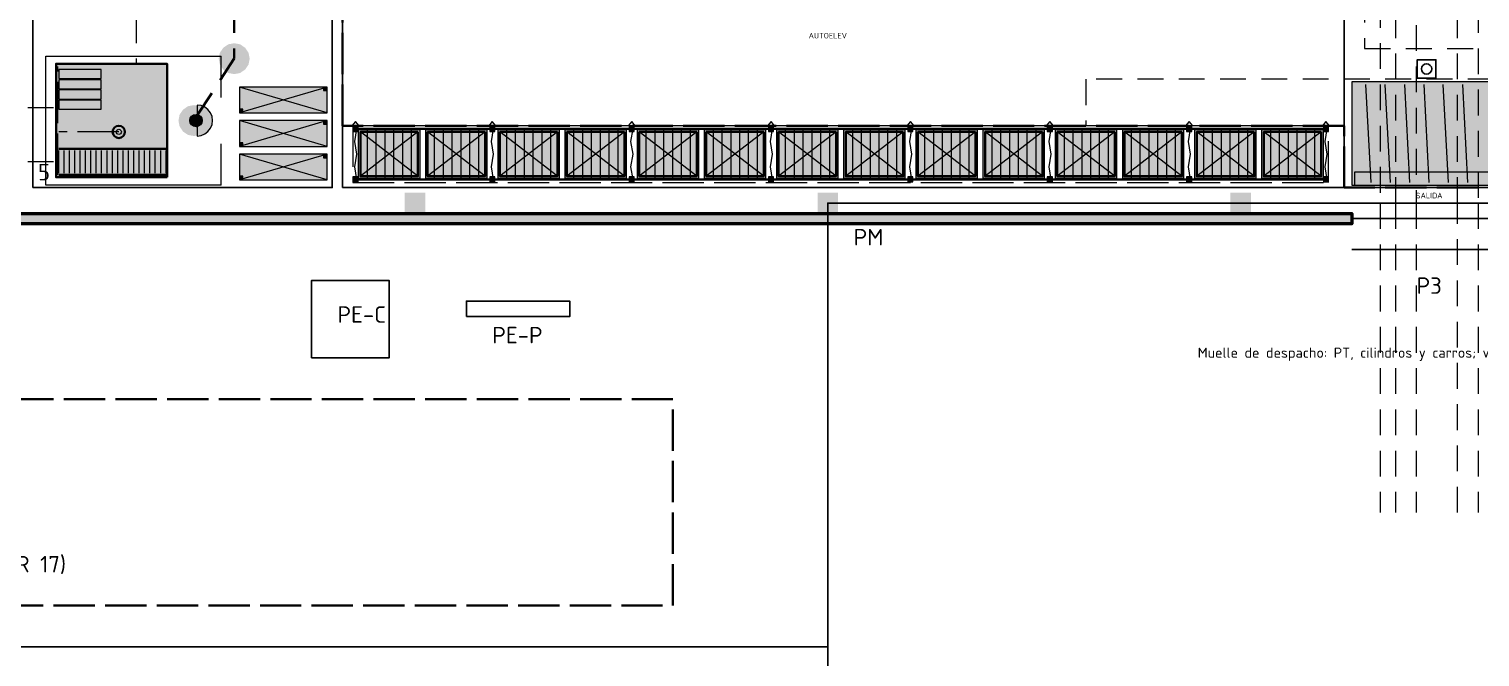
# Model space of a CAD drawing. Header units: millimetres. Extents: x 0 to 1189, y 0 to 841.
# Drawn here: x 357.6 to 498.2, y 438 to 498.9 of the extents above; entities that cross this region are included whole.
import ezdxf
from ezdxf.enums import TextEntityAlignment as Align

# ---------------------------------------------------------------- set-up
doc = ezdxf.new("R2010")
doc.units = ezdxf.units.MM
doc.linetypes.add('FLUJO-TRAZOS', pattern=[4, 2.5, -1.5])
doc.linetypes.add('IRAM-E-TRAZOS', pattern=[5, 4, -1])
for name, color, linetype, lineweight in [('A-ABERTURA', 7, 'CONTINUOUS', 25), ('A-COLUMNA', 7, 'CONTINUOUS', 50), ('A-EQUIPO-FINO', 8, 'CONTINUOUS', 13), ('A-EQUIPO-OCULTO', 8, 'IRAM-E-TRAZOS', 13), ('A-EQUIPO-RELLENO', 9, 'CONTINUOUS', 13), ('A-EXTERIOR', 8, 'CONTINUOUS', 25), ('A-MURO', 7, 'CONTINUOUS', 50), ('A-OPERARIO', 6, 'CONTINUOUS', 18), ('A-SECTOR', 1, 'CONTINUOUS', 25), ('A-SEGURIDAD', 1, 'IRAM-E-TRAZOS', 18), ('A-TEXTO', 7, 'CONTINUOUS', 18), ('F-PERSONAL', 6, 'FLUJO-TRAZOS', 35), ('F-RET', 8, 'FLUJO-TRAZOS', 18), ('S-INCENDIO', 1, 'CONTINUOUS', 25), ('S-SENAL', 7, 'CONTINUOUS', 18)]:
    doc.layers.add(name, color=color, linetype=linetype, lineweight=lineweight)
for name, color, linetype, lineweight, true_color in [('A-AREA-TRABAJO', 30, 'CONTINUOUS', 13, 0xeb963c), ('A-EQUIPO', 30, 'CONTINUOUS', 35, 0xe67800), ('A-MOBILIARIO', 8, 'CONTINUOUS', 18, 0x50505a), ('A-PASILLO', 2, 'IRAM-E-TRAZOS', 35, 0xd7a500)]:
    doc.layers.add(name, color=color, linetype=linetype, lineweight=lineweight, true_color=true_color)
doc.styles.add('ISO3098', font='isocpeur.ttf')

msp = doc.modelspace()

# ---------------------------------------------------------------- hatches: boundary and pattern name
at = {"layer": 'A-COLUMNA', "true_color": 0x000000}
h = msp.add_hatch(color=7, dxfattribs=at)
h.dxf.hatch_style = 1
h.paths.add_polyline_path([(394, 481), (396, 481), (396, 483), (394, 483)])
h = msp.add_hatch(color=7, dxfattribs=at)
h.dxf.hatch_style = 1
h.paths.add_polyline_path([(434, 481), (436, 481), (436, 483), (434, 483)])
h = msp.add_hatch(color=7, dxfattribs=at)
h.dxf.hatch_style = 1
h.paths.add_polyline_path([(474, 481), (476, 481), (476, 483), (474, 483)])
at = {"layer": 'A-EQUIPO-RELLENO', "true_color": 0xeedec0}
h = msp.add_hatch(color=7, dxfattribs=at)
h.dxf.hatch_style = 1
h.paths.add_polyline_path([(371, 484.5), (371, 495.5), (360.25, 495.5), (360.25, 484.5)])
at = {"layer": 'A-EQUIPO-RELLENO', "true_color": 0xeeeeee}
h = msp.add_hatch(color=7, dxfattribs=at)
h.dxf.hatch_style = 1
h.paths.add_polyline_path([(485.75, 483.75), (500.75, 483.75), (500.75, 493.75), (485.75, 493.75)])
h = msp.add_hatch(color=7, dxfattribs=at)
h.dxf.hatch_style = 1
h.paths.add_polyline_path([(386.5, 493.25), (378, 493.25), (378, 490.75), (386.5, 490.75)])
at = {"layer": 'A-EQUIPO-RELLENO', "true_color": 0x969ba0}
h = msp.add_hatch(color=7, dxfattribs=at)
h.dxf.hatch_style = 1
h.paths.add_polyline_path([(386.45, 493.2), (386.15, 493.2), (386.15, 492.9), (386.45, 492.9)])
at = {"layer": 'A-EQUIPO-RELLENO', "true_color": 0xffffff}
h = msp.add_hatch(color=7, dxfattribs=at)
h.dxf.hatch_style = 1
h.paths.add_polyline_path([(373.8, 490.6), (373.64, 490.58), (373.5, 490.52), (373.38, 490.42), (373.28, 490.3), (373.22, 490.16), (373.2, 490), (373.22, 489.84), (373.28, 489.7), (373.38, 489.58), (373.5, 489.48), (373.64, 489.42), (373.8, 489.4), (373.96, 489.42), (374.1, 489.48), (374.22, 489.58), (374.32, 489.7), (374.38, 489.84), (374.4, 490), (374.38, 490.16), (374.32, 490.3), (374.22, 490.42), (374.1, 490.52), (373.96, 490.58)])
at = {"layer": 'A-EQUIPO-RELLENO', "true_color": 0xfae1f5}
h = msp.add_hatch(color=7, dxfattribs=at)
h.dxf.hatch_style = 1
h.paths.add_polyline_path([(373.9, 488.5), (374.29, 488.55), (374.65, 488.7), (374.96, 488.94), (375.2, 489.25), (375.35, 489.61), (375.4, 490), (375.35, 490.39), (375.2, 490.75), (374.96, 491.06), (374.65, 491.3), (374.29, 491.45), (373.9, 491.5), (373.9, 488.5)])
at = {"layer": 'A-EQUIPO-RELLENO', "true_color": 0x969ba0}
h = msp.add_hatch(color=7, dxfattribs=at)
h.dxf.hatch_style = 1
h.paths.add_polyline_path([(378.35, 491.1), (378.05, 491.1), (378.05, 490.8), (378.35, 490.8)])
at = {"layer": 'A-EQUIPO-RELLENO', "true_color": 0xeeeeee}
h = msp.add_hatch(color=7, dxfattribs=at)
h.dxf.hatch_style = 1
h.paths.add_polyline_path([(386.5, 490), (378, 490), (378, 487.5), (386.5, 487.5)])
at = {"layer": 'A-EQUIPO-RELLENO', "true_color": 0x969ba0}
h = msp.add_hatch(color=7, dxfattribs=at)
h.dxf.hatch_style = 1
h.paths.add_polyline_path([(386.45, 489.95), (386.15, 489.95), (386.15, 489.65), (386.45, 489.65)])
h = msp.add_hatch(color=7, dxfattribs=at)
h.dxf.hatch_style = 1
h.paths.add_polyline_path([(389.5, 489.45), (389, 489.45), (389, 488.95), (389.5, 488.95)])
at = {"layer": 'A-EQUIPO-RELLENO', "true_color": 0xeedec0}
h = msp.add_hatch(color=7, dxfattribs=at)
h.dxf.hatch_style = 1
h.paths.add_polyline_path([(395.5, 489.1), (389.52, 489.1), (389.52, 484.4), (395.5, 484.4)])
h = msp.add_hatch(color=7, dxfattribs=at)
h.dxf.hatch_style = 1
h.paths.add_polyline_path([(402, 489.1), (396.02, 489.1), (396.02, 484.4), (402, 484.4)])
at = {"layer": 'A-EQUIPO-RELLENO', "true_color": 0x969ba0}
h = msp.add_hatch(color=7, dxfattribs=at)
h.dxf.hatch_style = 1
h.paths.add_polyline_path([(402.75, 489.45), (402.25, 489.45), (402.25, 488.95), (402.75, 488.95)])
at = {"layer": 'A-EQUIPO-RELLENO', "true_color": 0xeedec0}
h = msp.add_hatch(color=7, dxfattribs=at)
h.dxf.hatch_style = 1
h.paths.add_polyline_path([(409, 489.1), (403.03, 489.1), (403.03, 484.4), (409, 484.4)])
h = msp.add_hatch(color=7, dxfattribs=at)
h.dxf.hatch_style = 1
h.paths.add_polyline_path([(415.5, 489.1), (409.52, 489.1), (409.52, 484.4), (415.5, 484.4)])
at = {"layer": 'A-EQUIPO-RELLENO', "true_color": 0x969ba0}
h = msp.add_hatch(color=7, dxfattribs=at)
h.dxf.hatch_style = 1
h.paths.add_polyline_path([(416.25, 489.45), (415.75, 489.45), (415.75, 488.95), (416.25, 488.95)])
at = {"layer": 'A-EQUIPO-RELLENO', "true_color": 0xeedec0}
h = msp.add_hatch(color=7, dxfattribs=at)
h.dxf.hatch_style = 1
h.paths.add_polyline_path([(422.5, 489.1), (416.53, 489.1), (416.53, 484.4), (422.5, 484.4)])
h = msp.add_hatch(color=7, dxfattribs=at)
h.dxf.hatch_style = 1
h.paths.add_polyline_path([(429, 489.1), (423.03, 489.1), (423.03, 484.4), (429, 484.4)])
at = {"layer": 'A-EQUIPO-RELLENO', "true_color": 0x969ba0}
h = msp.add_hatch(color=7, dxfattribs=at)
h.dxf.hatch_style = 1
h.paths.add_polyline_path([(429.75, 489.45), (429.25, 489.45), (429.25, 488.95), (429.75, 488.95)])
at = {"layer": 'A-EQUIPO-RELLENO', "true_color": 0xeedec0}
h = msp.add_hatch(color=7, dxfattribs=at)
h.dxf.hatch_style = 1
h.paths.add_polyline_path([(436, 489.1), (430.02, 489.1), (430.02, 484.4), (436, 484.4)])
h = msp.add_hatch(color=7, dxfattribs=at)
h.dxf.hatch_style = 1
h.paths.add_polyline_path([(442.5, 489.1), (436.53, 489.1), (436.53, 484.4), (442.5, 484.4)])
at = {"layer": 'A-EQUIPO-RELLENO', "true_color": 0x969ba0}
h = msp.add_hatch(color=7, dxfattribs=at)
h.dxf.hatch_style = 1
h.paths.add_polyline_path([(443.25, 489.45), (442.75, 489.45), (442.75, 488.95), (443.25, 488.95)])
at = {"layer": 'A-EQUIPO-RELLENO', "true_color": 0xeedec0}
h = msp.add_hatch(color=7, dxfattribs=at)
h.dxf.hatch_style = 1
h.paths.add_polyline_path([(449.5, 489.1), (443.53, 489.1), (443.53, 484.4), (449.5, 484.4)])
h = msp.add_hatch(color=7, dxfattribs=at)
h.dxf.hatch_style = 1
h.paths.add_polyline_path([(456, 489.1), (450.02, 489.1), (450.02, 484.4), (456, 484.4)])
at = {"layer": 'A-EQUIPO-RELLENO', "true_color": 0x969ba0}
h = msp.add_hatch(color=7, dxfattribs=at)
h.dxf.hatch_style = 1
h.paths.add_polyline_path([(456.75, 489.45), (456.25, 489.45), (456.25, 488.95), (456.75, 488.95)])
at = {"layer": 'A-EQUIPO-RELLENO', "true_color": 0xeedec0}
h = msp.add_hatch(color=7, dxfattribs=at)
h.dxf.hatch_style = 1
h.paths.add_polyline_path([(463, 489.1), (457.02, 489.1), (457.02, 484.4), (463, 484.4)])
h = msp.add_hatch(color=7, dxfattribs=at)
h.dxf.hatch_style = 1
h.paths.add_polyline_path([(469.5, 489.1), (463.53, 489.1), (463.53, 484.4), (469.5, 484.4)])
at = {"layer": 'A-EQUIPO-RELLENO', "true_color": 0x969ba0}
h = msp.add_hatch(color=7, dxfattribs=at)
h.dxf.hatch_style = 1
h.paths.add_polyline_path([(470.25, 489.45), (469.75, 489.45), (469.75, 488.95), (470.25, 488.95)])
at = {"layer": 'A-EQUIPO-RELLENO', "true_color": 0xeedec0}
h = msp.add_hatch(color=7, dxfattribs=at)
h.dxf.hatch_style = 1
h.paths.add_polyline_path([(476.5, 489.1), (470.53, 489.1), (470.53, 484.4), (476.5, 484.4)])
h = msp.add_hatch(color=7, dxfattribs=at)
h.dxf.hatch_style = 1
h.paths.add_polyline_path([(483, 489.1), (477.02, 489.1), (477.02, 484.4), (483, 484.4)])
at = {"layer": 'A-EQUIPO-RELLENO', "true_color": 0x969ba0}
h = msp.add_hatch(color=7, dxfattribs=at)
h.dxf.hatch_style = 1
h.paths.add_polyline_path([(483.5, 489.45), (483, 489.45), (483, 488.95), (483.5, 488.95)])
h = msp.add_hatch(color=7, dxfattribs=at)
h.dxf.hatch_style = 1
h.paths.add_polyline_path([(378.35, 487.85), (378.05, 487.85), (378.05, 487.55), (378.35, 487.55)])
at = {"layer": 'A-EQUIPO-RELLENO', "true_color": 0xeeeeee}
h = msp.add_hatch(color=7, dxfattribs=at)
h.dxf.hatch_style = 1
h.paths.add_polyline_path([(370.9, 484.75), (370.9, 487.25), (360.5, 487.25), (360.5, 484.75)])
h = msp.add_hatch(color=7, dxfattribs=at)
h.dxf.hatch_style = 1
h.paths.add_polyline_path([(386.5, 486.75), (378, 486.75), (378, 484.25), (386.5, 484.25)])
at = {"layer": 'A-EQUIPO-RELLENO', "true_color": 0x969ba0}
h = msp.add_hatch(color=7, dxfattribs=at)
h.dxf.hatch_style = 1
h.paths.add_polyline_path([(386.45, 486.7), (386.15, 486.7), (386.15, 486.4), (386.45, 486.4)])
h = msp.add_hatch(color=7, dxfattribs=at)
h.dxf.hatch_style = 1
h.paths.add_polyline_path([(378.35, 484.6), (378.05, 484.6), (378.05, 484.3), (378.35, 484.3)])
h = msp.add_hatch(color=7, dxfattribs=at)
h.dxf.hatch_style = 1
h.paths.add_polyline_path([(389.5, 484.55), (389, 484.55), (389, 484.05), (389.5, 484.05)])
h = msp.add_hatch(color=7, dxfattribs=at)
h.dxf.hatch_style = 1
h.paths.add_polyline_path([(402.75, 484.55), (402.25, 484.55), (402.25, 484.05), (402.75, 484.05)])
h = msp.add_hatch(color=7, dxfattribs=at)
h.dxf.hatch_style = 1
h.paths.add_polyline_path([(416.25, 484.55), (415.75, 484.55), (415.75, 484.05), (416.25, 484.05)])
h = msp.add_hatch(color=7, dxfattribs=at)
h.dxf.hatch_style = 1
h.paths.add_polyline_path([(429.75, 484.55), (429.25, 484.55), (429.25, 484.05), (429.75, 484.05)])
h = msp.add_hatch(color=7, dxfattribs=at)
h.dxf.hatch_style = 1
h.paths.add_polyline_path([(443.25, 484.55), (442.75, 484.55), (442.75, 484.05), (443.25, 484.05)])
h = msp.add_hatch(color=7, dxfattribs=at)
h.dxf.hatch_style = 1
h.paths.add_polyline_path([(456.75, 484.55), (456.25, 484.55), (456.25, 484.05), (456.75, 484.05)])
h = msp.add_hatch(color=7, dxfattribs=at)
h.dxf.hatch_style = 1
h.paths.add_polyline_path([(470.25, 484.55), (469.75, 484.55), (469.75, 484.05), (470.25, 484.05)])
h = msp.add_hatch(color=7, dxfattribs=at)
h.dxf.hatch_style = 1
h.paths.add_polyline_path([(483.5, 484.55), (483, 484.55), (483, 484.05), (483.5, 484.05)])
at = {"layer": 'A-MURO', "true_color": 0x464646}
h = msp.add_hatch(color=7, dxfattribs=at)
h.dxf.hatch_style = 1
h.paths.add_polyline_path([(313, 481), (485.75, 481), (485.75, 480), (313, 480)])
at = {"layer": 'F-PERSONAL', "true_color": 0xc800aa}
h = msp.add_hatch(color=7, dxfattribs=at)
h.dxf.hatch_style = 1
h.paths.add_polyline_path([(379, 496), (378.89, 496.57), (378.56, 497.06), (378.07, 497.39), (377.5, 497.5), (376.93, 497.39), (376.44, 497.06), (376.11, 496.57), (376, 496), (376.11, 495.43), (376.44, 494.94), (376.93, 494.61), (377.5, 494.5), (378.07, 494.61), (378.56, 494.94), (378.89, 495.43)])
h = msp.add_hatch(color=7, dxfattribs=at)
h.dxf.hatch_style = 1
h.paths.add_polyline_path([(375.1, 490), (374.99, 490.57), (374.66, 491.06), (374.17, 491.39), (373.6, 491.5), (373.03, 491.39), (372.54, 491.06), (372.21, 490.57), (372.1, 490), (372.21, 489.43), (372.54, 488.94), (373.03, 488.61), (373.6, 488.5), (374.17, 488.61), (374.66, 488.94), (374.99, 489.43)])
at = {"layer": 'S-SENAL', "true_color": 0x008c46}
h = msp.add_hatch(color=7, dxfattribs=at)
h.dxf.hatch_style = 1
h.paths.add_polyline_path([(490.55, 484.85), (495.95, 484.85), (495.95, 488.15), (490.55, 488.15)])

# ---------------------------------------------------------------- linework, layer by layer
at = {"layer": 'A-ABERTURA'}
for p, q in [((485.75, 480.5), (500.75, 480.5)), ((485.75, 477.5), (500.75, 477.5))]:
    msp.add_line(p, q, dxfattribs=at)
at = {"layer": 'A-AREA-TRABAJO'}
for p, q in [((376.25, 492.25), (376.25, 496.25)), ((376.25, 483.75), (376.25, 487.75))]:
    msp.add_line(p, q, dxfattribs=at)
msp.add_lwpolyline([(376.25, 483.75), (359.25, 483.75), (359.25, 496.25), (376.25, 496.25)], dxfattribs=at)
at = {"layer": 'A-EQUIPO'}
for p, q in [((483.5, 489.2), (389, 489.2)), ((370.9, 487.25), (360.5, 487.25)), ((370.9, 484.75), (360.5, 484.75)), ((483.5, 484.3), (389, 484.3))]:
    msp.add_line(p, q, dxfattribs=at)
for points in [[(371, 484.5), (371, 495.5), (360.25, 495.5), (360.25, 484.5)], [(395.3, 488.9), (389.72, 488.9), (389.72, 484.6), (395.3, 484.6)], [(401.8, 488.9), (396.23, 488.9), (396.23, 484.6), (401.8, 484.6)], [(408.8, 488.9), (403.23, 488.9), (403.23, 484.6), (408.8, 484.6)], [(415.3, 488.9), (409.72, 488.9), (409.72, 484.6), (415.3, 484.6)], [(422.3, 488.9), (416.73, 488.9), (416.73, 484.6), (422.3, 484.6)], [(428.8, 488.9), (423.23, 488.9), (423.23, 484.6), (428.8, 484.6)], [(435.8, 488.9), (430.23, 488.9), (430.23, 484.6), (435.8, 484.6)], [(442.3, 488.9), (436.73, 488.9), (436.73, 484.6), (442.3, 484.6)], [(449.3, 488.9), (443.73, 488.9), (443.73, 484.6), (449.3, 484.6)], [(455.8, 488.9), (450.23, 488.9), (450.23, 484.6), (455.8, 484.6)], [(462.8, 488.9), (457.22, 488.9), (457.22, 484.6), (462.8, 484.6)], [(469.3, 488.9), (463.73, 488.9), (463.73, 484.6), (469.3, 484.6)], [(476.3, 488.9), (470.73, 488.9), (470.73, 484.6), (476.3, 484.6)], [(482.8, 488.9), (477.22, 488.9), (477.22, 484.6), (482.8, 484.6)]]:
    msp.add_lwpolyline(points, close=True, dxfattribs=at)
msp.add_circle((366.32, 488.9), 0.6, dxfattribs=at)
at = {"layer": 'A-EQUIPO-FINO'}
for p, q in [((487.62, 484), (487.12, 493.5)), ((489.5, 484), (489, 493.5)), ((491.38, 484), (490.88, 493.5)), ((493.25, 484), (492.75, 493.5)), ((495.12, 484), (494.62, 493.5)), ((497, 484), (496.5, 493.5)), ((386.5, 493.25), (378, 490.75)), ((386.5, 490.75), (378, 493.25)), ((386.5, 490), (378, 487.5)), ((386.5, 487.5), (378, 490)), ((390.38, 489.1), (390.38, 484.4)), ((391.23, 489.1), (391.23, 484.4)), ((392.09, 489.1), (392.09, 484.4)), ((392.94, 489.1), (392.94, 484.4)), ((393.79, 489.1), (393.79, 484.4)), ((394.65, 489.1), (394.65, 484.4)), ((396.88, 489.1), (396.88, 484.4)), ((397.73, 489.1), (397.73, 484.4)), ((398.59, 489.1), (398.59, 484.4)), ((399.44, 489.1), (399.44, 484.4)), ((400.29, 489.1), (400.29, 484.4)), ((401.15, 489.1), (401.15, 484.4)), ((403.88, 489.1), (403.88, 484.4)), ((404.73, 489.1), (404.73, 484.4)), ((405.59, 489.1), (405.59, 484.4)), ((406.44, 489.1), (406.44, 484.4)), ((407.29, 489.1), (407.29, 484.4)), ((408.15, 489.1), (408.15, 484.4)), ((410.38, 489.1), (410.38, 484.4)), ((411.23, 489.1), (411.23, 484.4)), ((412.09, 489.1), (412.09, 484.4)), ((412.94, 489.1), (412.94, 484.4)), ((413.79, 489.1), (413.79, 484.4)), ((414.65, 489.1), (414.65, 484.4)), ((417.38, 489.1), (417.38, 484.4)), ((418.23, 489.1), (418.23, 484.4)), ((419.09, 489.1), (419.09, 484.4)), ((419.94, 489.1), (419.94, 484.4)), ((420.79, 489.1), (420.79, 484.4)), ((421.65, 489.1), (421.65, 484.4)), ((423.88, 489.1), (423.88, 484.4)), ((424.73, 489.1), (424.73, 484.4)), ((425.59, 489.1), (425.59, 484.4)), ((426.44, 489.1), (426.44, 484.4)), ((427.29, 489.1), (427.29, 484.4)), ((428.15, 489.1), (428.15, 484.4)), ((430.88, 489.1), (430.88, 484.4)), ((431.73, 489.1), (431.73, 484.4)), ((432.59, 489.1), (432.59, 484.4)), ((433.44, 489.1), (433.44, 484.4)), ((434.29, 489.1), (434.29, 484.4)), ((435.15, 489.1), (435.15, 484.4)), ((437.38, 489.1), (437.38, 484.4)), ((438.23, 489.1), (438.23, 484.4)), ((439.09, 489.1), (439.09, 484.4)), ((439.94, 489.1), (439.94, 484.4)), ((440.79, 489.1), (440.79, 484.4)), ((441.65, 489.1), (441.65, 484.4)), ((444.38, 489.1), (444.38, 484.4)), ((445.23, 489.1), (445.23, 484.4)), ((446.09, 489.1), (446.09, 484.4)), ((446.94, 489.1), (446.94, 484.4)), ((447.79, 489.1), (447.79, 484.4)), ((448.65, 489.1), (448.65, 484.4)), ((450.88, 489.1), (450.88, 484.4)), ((451.73, 489.1), (451.73, 484.4)), ((452.59, 489.1), (452.59, 484.4)), ((453.44, 489.1), (453.44, 484.4)), ((454.29, 489.1), (454.29, 484.4)), ((455.15, 489.1), (455.15, 484.4)), ((457.88, 489.1), (457.88, 484.4)), ((458.73, 489.1), (458.73, 484.4)), ((459.59, 489.1), (459.59, 484.4)), ((460.44, 489.1), (460.44, 484.4)), ((461.29, 489.1), (461.29, 484.4)), ((462.15, 489.1), (462.15, 484.4)), ((464.38, 489.1), (464.38, 484.4)), ((465.23, 489.1), (465.23, 484.4)), ((466.09, 489.1), (466.09, 484.4)), ((466.94, 489.1), (466.94, 484.4)), ((467.79, 489.1), (467.79, 484.4)), ((468.65, 489.1), (468.65, 484.4)), ((471.38, 489.1), (471.38, 484.4)), ((472.23, 489.1), (472.23, 484.4)), ((473.09, 489.1), (473.09, 484.4)), ((473.94, 489.1), (473.94, 484.4)), ((474.79, 489.1), (474.79, 484.4)), ((475.65, 489.1), (475.65, 484.4)), ((477.88, 489.1), (477.88, 484.4)), ((478.73, 489.1), (478.73, 484.4)), ((479.59, 489.1), (479.59, 484.4)), ((480.44, 489.1), (480.44, 484.4)), ((481.29, 489.1), (481.29, 484.4)), ((482.15, 489.1), (482.15, 484.4)), ((395.3, 488.9), (389.72, 484.6)), ((395.3, 484.6), (389.72, 488.9)), ((401.8, 488.9), (396.23, 484.6)), ((401.8, 484.6), (396.23, 488.9)), ((408.8, 488.9), (403.23, 484.6)), ((408.8, 484.6), (403.23, 488.9)), ((415.3, 488.9), (409.72, 484.6)), ((415.3, 484.6), (409.72, 488.9)), ((422.3, 488.9), (416.73, 484.6)), ((422.3, 484.6), (416.73, 488.9)), ((428.8, 488.9), (423.23, 484.6)), ((428.8, 484.6), (423.23, 488.9)), ((435.8, 488.9), (430.23, 484.6)), ((435.8, 484.6), (430.23, 488.9)), ((442.3, 488.9), (436.73, 484.6)), ((442.3, 484.6), (436.73, 488.9)), ((449.3, 488.9), (443.73, 484.6)), ((449.3, 484.6), (443.73, 488.9)), ((455.8, 488.9), (450.23, 484.6)), ((455.8, 484.6), (450.23, 488.9)), ((462.8, 488.9), (457.22, 484.6)), ((462.8, 484.6), (457.22, 488.9)), ((469.3, 488.9), (463.73, 484.6)), ((469.3, 484.6), (463.73, 488.9)), ((476.3, 488.9), (470.73, 484.6)), ((476.3, 484.6), (470.73, 488.9)), ((482.8, 488.9), (477.22, 484.6)), ((482.8, 484.6), (477.22, 488.9)), ((360.5, 484.9), (360.5, 487.1)), ((361.02, 484.9), (361.02, 487.1)), ((361.54, 484.9), (361.54, 487.1)), ((362.06, 484.9), (362.06, 487.1)), ((362.58, 484.9), (362.58, 487.1)), ((363.1, 484.9), (363.1, 487.1)), ((363.62, 484.9), (363.62, 487.1)), ((364.14, 484.9), (364.14, 487.1)), ((364.66, 484.9), (364.66, 487.1)), ((365.18, 484.9), (365.18, 487.1)), ((365.7, 484.9), (365.7, 487.1)), ((366.22, 484.9), (366.22, 487.1)), ((366.74, 484.9), (366.74, 487.1)), ((367.26, 484.9), (367.26, 487.1)), ((367.78, 484.9), (367.78, 487.1)), ((368.3, 484.9), (368.3, 487.1)), ((368.82, 484.9), (368.82, 487.1)), ((369.34, 484.9), (369.34, 487.1)), ((369.86, 484.9), (369.86, 487.1)), ((370.38, 484.9), (370.38, 487.1)), ((370.9, 484.9), (370.9, 487.1)), ((386.5, 486.75), (378, 484.25)), ((386.5, 484.25), (378, 486.75))]:
    msp.add_line(p, q, dxfattribs=at)
for points in [[(364.6, 494.07), (364.6, 494.95), (360.5, 494.95), (360.5, 494.07)], [(364.6, 493.08), (364.6, 493.96), (360.5, 493.96), (360.5, 493.08)], [(364.6, 492.09), (364.6, 492.97), (360.5, 492.97), (360.5, 492.09)], [(364.6, 491.1), (364.6, 491.98), (360.5, 491.98), (360.5, 491.1)], [(386.5, 493.25), (378, 493.25), (378, 490.75), (386.5, 490.75)], [(386.45, 493.2), (386.15, 493.2), (386.15, 492.9), (386.45, 492.9)], [(378.35, 491.1), (378.05, 491.1), (378.05, 490.8), (378.35, 490.8)], [(386.5, 490), (378, 490), (378, 487.5), (386.5, 487.5)], [(386.45, 489.95), (386.15, 489.95), (386.15, 489.65), (386.45, 489.65)], [(389.5, 489.45), (389, 489.45), (389, 488.95), (389.5, 488.95)], [(395.5, 489.1), (389.52, 489.1), (389.52, 484.4), (395.5, 484.4)], [(402, 489.1), (396.02, 489.1), (396.02, 484.4), (402, 484.4)], [(402.75, 489.45), (402.25, 489.45), (402.25, 488.95), (402.75, 488.95)], [(409, 489.1), (403.03, 489.1), (403.03, 484.4), (409, 484.4)], [(415.5, 489.1), (409.52, 489.1), (409.52, 484.4), (415.5, 484.4)], [(416.25, 489.45), (415.75, 489.45), (415.75, 488.95), (416.25, 488.95)], [(422.5, 489.1), (416.53, 489.1), (416.53, 484.4), (422.5, 484.4)], [(429, 489.1), (423.03, 489.1), (423.03, 484.4), (429, 484.4)], [(429.75, 489.45), (429.25, 489.45), (429.25, 488.95), (429.75, 488.95)], [(436, 489.1), (430.02, 489.1), (430.02, 484.4), (436, 484.4)], [(442.5, 489.1), (436.53, 489.1), (436.53, 484.4), (442.5, 484.4)], [(443.25, 489.45), (442.75, 489.45), (442.75, 488.95), (443.25, 488.95)], [(449.5, 489.1), (443.53, 489.1), (443.53, 484.4), (449.5, 484.4)], [(456, 489.1), (450.02, 489.1), (450.02, 484.4), (456, 484.4)], [(456.75, 489.45), (456.25, 489.45), (456.25, 488.95), (456.75, 488.95)], [(463, 489.1), (457.02, 489.1), (457.02, 484.4), (463, 484.4)], [(469.5, 489.1), (463.53, 489.1), (463.53, 484.4), (469.5, 484.4)], [(470.25, 489.45), (469.75, 489.45), (469.75, 488.95), (470.25, 488.95)], [(476.5, 489.1), (470.53, 489.1), (470.53, 484.4), (476.5, 484.4)], [(483, 489.1), (477.02, 489.1), (477.02, 484.4), (483, 484.4)], [(483.5, 489.45), (483, 489.45), (483, 488.95), (483.5, 488.95)], [(378.35, 487.85), (378.05, 487.85), (378.05, 487.55), (378.35, 487.55)], [(386.5, 486.75), (378, 486.75), (378, 484.25), (386.5, 484.25)], [(386.45, 486.7), (386.15, 486.7), (386.15, 486.4), (386.45, 486.4)], [(486, 483.75), (500.5, 483.75), (500.5, 485), (486, 485)], [(378.35, 484.6), (378.05, 484.6), (378.05, 484.3), (378.35, 484.3)], [(389.5, 484.55), (389, 484.55), (389, 484.05), (389.5, 484.05)], [(402.75, 484.55), (402.25, 484.55), (402.25, 484.05), (402.75, 484.05)], [(416.25, 484.55), (415.75, 484.55), (415.75, 484.05), (416.25, 484.05)], [(429.75, 484.55), (429.25, 484.55), (429.25, 484.05), (429.75, 484.05)], [(443.25, 484.55), (442.75, 484.55), (442.75, 484.05), (443.25, 484.05)], [(456.75, 484.55), (456.25, 484.55), (456.25, 484.05), (456.75, 484.05)], [(470.25, 484.55), (469.75, 484.55), (469.75, 484.05), (470.25, 484.05)], [(483.5, 484.55), (483, 484.55), (483, 484.05), (483.5, 484.05)]]:
    msp.add_lwpolyline(points, close=True, dxfattribs=at)
for points in [[(389.35, 489.2), (389.15, 487.97), (389.35, 486.75), (389.15, 485.52), (389.35, 484.3)], [(402.6, 489.2), (402.4, 487.97), (402.6, 486.75), (402.4, 485.52), (402.6, 484.3)], [(416.1, 489.2), (415.9, 487.97), (416.1, 486.75), (415.9, 485.52), (416.1, 484.3)], [(429.6, 489.2), (429.4, 487.97), (429.6, 486.75), (429.4, 485.52), (429.6, 484.3)], [(443.1, 489.2), (442.9, 487.97), (443.1, 486.75), (442.9, 485.52), (443.1, 484.3)], [(456.6, 489.2), (456.4, 487.97), (456.6, 486.75), (456.4, 485.52), (456.6, 484.3)], [(470.1, 489.2), (469.9, 487.97), (470.1, 486.75), (469.9, 485.52), (470.1, 484.3)], [(483.35, 489.2), (483.15, 487.97), (483.35, 486.75), (483.15, 485.52), (483.35, 484.3)]]:
    msp.add_lwpolyline(points, dxfattribs=at)
msp.add_circle((366.32, 488.9), 0.25, dxfattribs=at)
at = {"layer": 'A-EQUIPO-OCULTO'}
for p, q in [((360.4, 484.75), (360.4, 495.25)), ((366.32, 488.9), (360.5, 488.9))]:
    msp.add_line(p, q, dxfattribs=at)
msp.add_lwpolyline([(483.5, 489.5), (389, 489.5), (389, 484), (483.5, 484)], close=True, dxfattribs=at)
at = {"layer": 'A-EXTERIOR'}
for points in [[(435, 352), (545, 352), (545, 482), (435, 482)], [(255, 439), (435, 439), (435, 480), (255, 480)], [(385, 467), (392.5, 467), (392.5, 474.5), (385, 474.5)], [(400, 471), (410, 471), (410, 472.5), (400, 472.5)]]:
    msp.add_lwpolyline(points, close=True, dxfattribs=at)
at = {"layer": 'A-MOBILIARIO'}
msp.add_lwpolyline([(485.75, 483.75), (500.75, 483.75), (500.75, 493.75), (485.75, 493.75)], close=True, dxfattribs=at)
at = {"layer": 'A-MURO'}
msp.add_lwpolyline([(313, 481), (485.75, 481), (485.75, 480), (313, 480)], close=True, dxfattribs=at)
at = {"layer": 'A-OPERARIO'}
msp.add_lwpolyline([(373.9, 488.5), (374.29, 488.55), (374.65, 488.7), (374.96, 488.94), (375.2, 489.25), (375.35, 489.61), (375.4, 490), (375.35, 490.39), (375.2, 490.75), (374.96, 491.06), (374.65, 491.3), (374.29, 491.45), (373.9, 491.5)], close=True, dxfattribs=at)
msp.add_circle((373.8, 490), 0.6, dxfattribs=at)
at = {"layer": 'A-PASILLO'}
for p, q in [((388, 489.5), (388, 514.5)), ((485, 489.5), (388, 489.5)), ((485, 483.5), (485, 489.5)), ((503, 483.5), (485, 483.5))]:
    msp.add_line(p, q, dxfattribs=at)
msp.add_lwpolyline([(270, 443), (420, 443), (420, 463), (270, 463), (270, 443)], dxfattribs=at)
at = {"layer": 'A-SECTOR'}
for points in [[(485, 483.5), (503, 483.5), (503, 578), (485, 578)], [(358, 483.5), (387, 483.5), (387, 533.5), (358, 533.5)], [(388, 483.5), (485, 483.5), (485, 521), (388, 521)]]:
    msp.add_lwpolyline(points, close=True, dxfattribs=at)
at = {"layer": 'A-SEGURIDAD'}
for points in [[(389.6, 489.5), (389.25, 489.9), (388.9, 489.5)], [(402.85, 489.5), (402.5, 489.9), (402.15, 489.5)], [(416.35, 489.5), (416, 489.9), (415.65, 489.5)], [(429.85, 489.5), (429.5, 489.9), (429.15, 489.5)], [(443.35, 489.5), (443, 489.9), (442.65, 489.5)], [(456.85, 489.5), (456.5, 489.9), (456.15, 489.5)], [(470.35, 489.5), (470, 489.9), (469.65, 489.5)], [(483.6, 489.5), (483.25, 489.9), (482.9, 489.5)]]:
    msp.add_lwpolyline(points, dxfattribs=at)
at = {"layer": 'F-PERSONAL'}
for points in [[(377.5, 517), (377.5, 496)], [(377.5, 496), (373.6, 490)]]:
    msp.add_lwpolyline(points, dxfattribs=at)
at = {"layer": 'F-RET'}
for points in [[(271, 742), (271, 701), (271, 685), (349.5, 685), (349.5, 582), (487, 582), (487, 497), (520, 497), (520, 505)], [(493, 606), (493, 605), (498, 605), (498, 482), (498, 452)], [(472.5, 568), (472.5, 571.25), (492, 571.25), (492, 482), (492, 452)], [(484, 544.5), (490, 544.5), (490, 482), (490, 452)], [(496, 452), (496, 482), (496, 532.75), (468, 532.75)], [(435, 515), (435, 509.5), (488.5, 509.5), (488.5, 482), (488.5, 452)], [(539.5, 507), (539.5, 494), (460, 494), (460, 489.5)], [(368, 500), (368, 495.5)], [(360, 491.25), (352.5, 491.25)], [(360, 486), (339, 486)]]:
    msp.add_lwpolyline(points, dxfattribs=at)
at = {"layer": 'S-INCENDIO'}
msp.add_lwpolyline([(492.1, 494.1), (493.9, 494.1), (493.9, 495.9), (492.1, 495.9)], close=True, dxfattribs=at)
msp.add_circle((493, 495), 0.5, dxfattribs=at)

# ---------------------------------------------------------------- texts
at = {"layer": 'A-TEXTO', "style": 'ISO3098'}
for s, p in [('PM', (437.5, 479.5)), ('PE-C', (387.5, 472)), ('PE-P', (402.5, 470))]:
    msp.add_text(s, height=1.6, dxfattribs=at).set_placement(p, align=Align.TOP_LEFT)
for s, height, p in [('P3', 1.6, (493.25, 474)), ('Muelle de despacho: PT, cilindros y carros; vuelven los carros pintados', 0.992, (493.25, 467.5)), ('Circuito de remolque (W-CAR 17)', 1.6, (345, 447))]:
    msp.add_text(s, height=height, dxfattribs=at).set_placement(p, align=Align.MIDDLE_CENTER)
at = {"layer": 'S-INCENDIO', "style": 'ISO3098'}
msp.add_text('5', height=1.6, dxfattribs=at).set_placement((358.5, 485), align=Align.MIDDLE_LEFT)
at = {"layer": 'S-SENAL', "style": 'ISO3098'}
for s, p in [('AUTOELEV', (435, 498.5)), ('SALIDA', (493.25, 483))]:
    msp.add_text(s, height=0.54, dxfattribs=at).set_placement(p, align=Align.TOP_CENTER)

doc.saveas('drawing.dxf')
